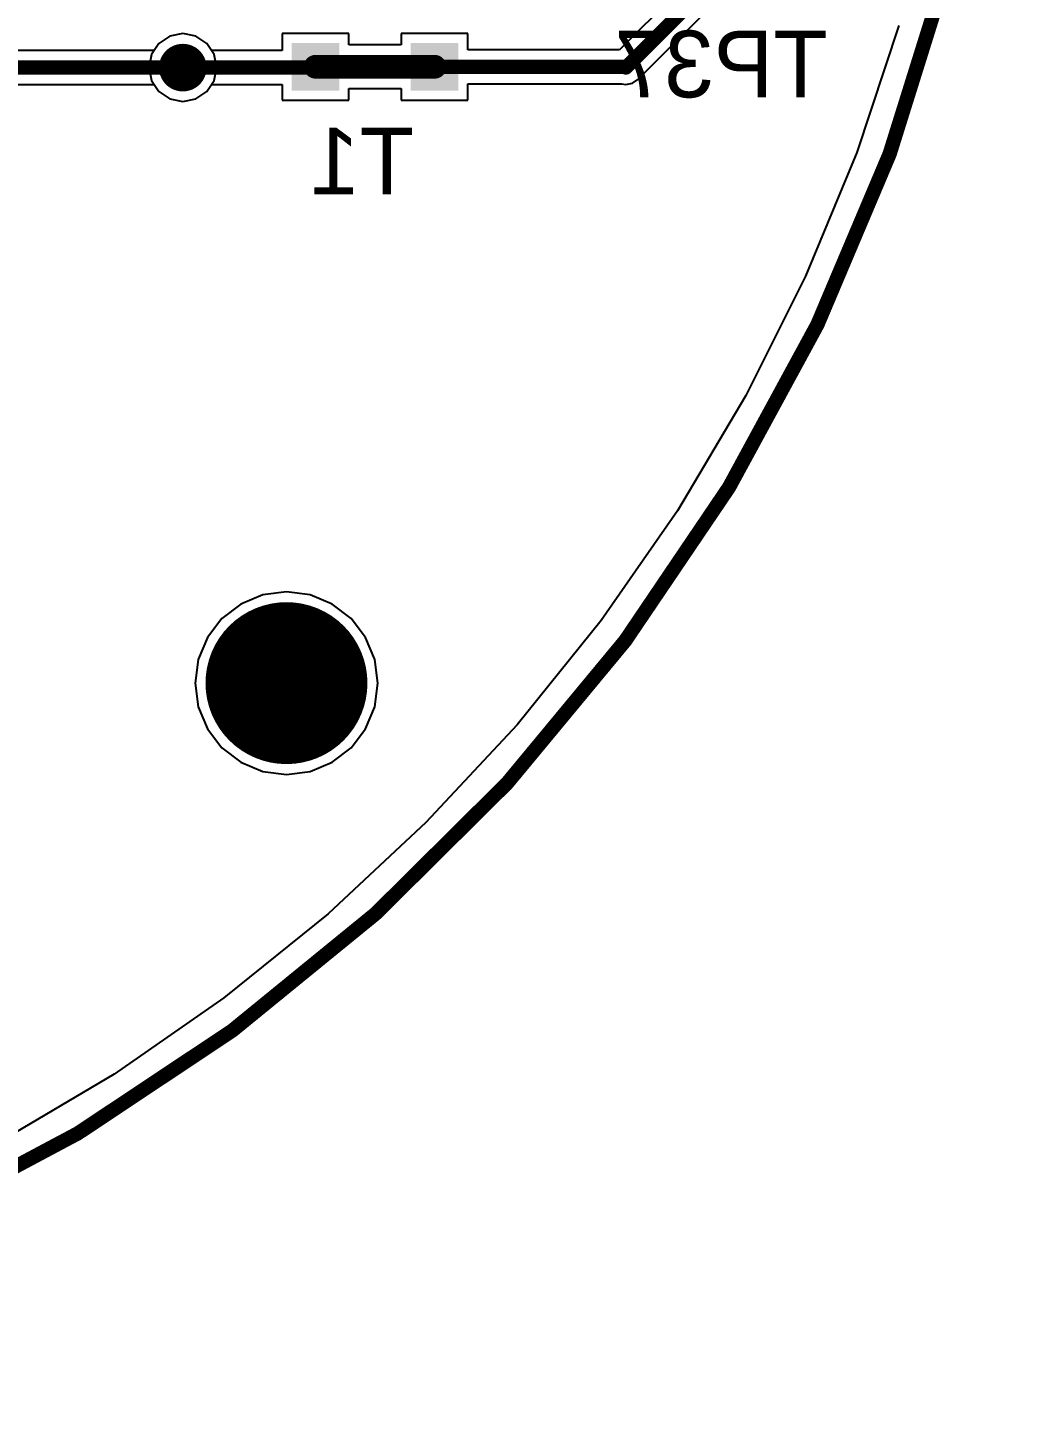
# Model space of a CAD drawing. Header units: millimetres. Extents: x 80 to 238, y 80 to 227.
# Drawn here: x 109.73 to 120.08, y 79.95 to 94.44 of the extents above; entities that cross this region are included whole.
import ezdxf

# ---------------------------------------------------------------- set-up
doc = ezdxf.new("R2010")
doc.units = ezdxf.units.MM
for name, color, linetype in [('BottomLayer', 5, 'Continuous'), ('BottomOverlay', 54, 'Continuous'), ('BottomSolder', 6, 'Continuous'), ('DrillDrawing', 1, 'Continuous'), ('DrillGuide', 244, 'Continuous'), ('KeepOutLayer', 6, 'Continuous'), ('Mechanical1', 6, 'Continuous'), ('MidLayer1', 16, 'Continuous'), ('MidLayer2', 76, 'Continuous'), ('MultiLayer', 9, 'Continuous'), ('PadHoleLayer', 156, 'Continuous'), ('TopLayer', 1, 'Continuous'), ('TopSolder', 216, 'Continuous'), ('ViaHoleLayer', 16, 'Continuous')]:
    doc.layers.add(name, color=color, linetype=linetype)

msp = doc.modelspace()

# ---------------------------------------------------------------- linework, layer by layer
at = {"layer": 'BottomLayer'}
for p, q in [((116.672, 94.933), (115.942, 94.203)), ((116.134, 93.891), (116.976, 94.733)), ((118.874, 94.458), (118.431, 93.126)), ((111.221, 94.346), (111.105, 94.269)), ((111.357, 94.373), (111.221, 94.346)), ((111.494, 94.346), (111.357, 94.373)), ((111.61, 94.269), (111.494, 94.346)), ((113.1, 94.375), (112.4, 94.375)), ((112.4, 94.375), (112.4, 94.195)), ((113.1, 94.254), (113.1, 94.375)), ((114.35, 94.375), (113.65, 94.375)), ((113.65, 94.375), (113.65, 94.254)), ((114.35, 94.203), (114.35, 94.375)), ((111.028, 94.153), (111, 94.016)), ((111.105, 94.269), (111.028, 94.153)), ((111.659, 94.195), (111.61, 94.269)), ((112.4, 94.195), (111.659, 94.195)), ((113.65, 94.254), (113.1, 94.254)), ((115.942, 94.203), (114.35, 94.203)), ((111, 94.016), (111.028, 93.88)), ((111.028, 93.88), (111.105, 93.764)), ((116.076, 93.852), (116.134, 93.891)), ((111.105, 93.764), (111.221, 93.687)), ((111.494, 93.687), (111.61, 93.764)), ((111.61, 93.764), (111.659, 93.838)), ((111.659, 93.838), (112.4, 93.838)), ((112.4, 93.838), (112.4, 93.675)), ((113.1, 93.675), (113.1, 93.796)), ((113.1, 93.796), (113.65, 93.796)), ((113.65, 93.796), (113.65, 93.675)), ((114.35, 93.675), (114.35, 93.847)), ((114.35, 93.847), (115.966, 93.847)), ((115.966, 93.847), (116.008, 93.838)), ((116.008, 93.838), (116.076, 93.852)), ((111.221, 93.687), (111.357, 93.659)), ((111.357, 93.659), (111.494, 93.687)), ((112.4, 93.675), (113.1, 93.675)), ((113.65, 93.675), (114.35, 93.675)), ((118.431, 93.126), (117.893, 91.828)), ((117.893, 91.828), (117.265, 90.573)), ((117.265, 90.573), (116.548, 89.365)), ((116.548, 89.365), (115.747, 88.212)), ((112.445, 88.513), (112.197, 88.481)), ((112.693, 88.481), (112.445, 88.513)), ((111.966, 88.385), (111.767, 88.233)), ((112.197, 88.481), (111.966, 88.385)), ((112.924, 88.385), (112.693, 88.481)), ((113.123, 88.233), (112.924, 88.385)), ((111.767, 88.233), (111.615, 88.034)), ((113.275, 88.034), (113.123, 88.233)), ((115.747, 88.212), (114.866, 87.118)), ((111.615, 88.034), (111.519, 87.803)), ((113.371, 87.803), (113.275, 88.034)), ((111.519, 87.803), (111.487, 87.555)), ((113.403, 87.555), (113.371, 87.803)), ((111.487, 87.555), (111.519, 87.307)), ((113.371, 87.307), (113.403, 87.555)), ((111.519, 87.307), (111.615, 87.076)), ((113.275, 87.076), (113.371, 87.307)), ((111.615, 87.076), (111.767, 86.877)), ((113.123, 86.877), (113.275, 87.076)), ((114.866, 87.118), (113.909, 86.091)), ((111.767, 86.877), (111.966, 86.725)), ((112.924, 86.725), (113.123, 86.877)), ((111.966, 86.725), (112.197, 86.629)), ((112.197, 86.629), (112.445, 86.597)), ((112.445, 86.597), (112.693, 86.629)), ((112.693, 86.629), (112.924, 86.725)), ((113.909, 86.091), (112.882, 85.134)), ((112.882, 85.134), (111.788, 84.253)), ((111.788, 84.253), (110.635, 83.452)), ((110.635, 83.452), (109.427, 82.735))]:
    msp.add_line(p, q, dxfattribs=at)
for points, const_width in [([(116.008, 94.017), (116.85, 94.859)], 0.15), ([(112.75, 94.025), (114, 94.025)], 0.25), ([(111.357, 94.017), (112.75, 94.017)], 0.15), ([(114, 94.025), (116, 94.025)], 0.15), ([(116, 94.025), (116.008, 94.017)], 0.15)]:
    msp.add_lwpolyline(points, dxfattribs=dict(at, const_width=const_width))
for points, const_width in [([(111.232, 94.016, 1), (111.482, 94.016, 1)], 0.25), ([(112.688, 94.025, 1), (112.812, 94.025, 1)], 0.125), ([(113.938, 94.025, 1), (114.062, 94.025, 1)], 0.125), ([(111.32, 94.017, 1), (111.395, 94.017, 1)], 0.075), ([(112.713, 94.017, 1), (112.788, 94.017, 1)], 0.075), ([(113.963, 94.025, 1), (114.038, 94.025, 1)], 0.075), ([(115.962, 94.025, 1), (116.037, 94.025, 1)], 0.075), ([(115.962, 94.025, 1), (116.037, 94.025, 1)], 0.075), ([(115.97, 94.017, 1), (116.045, 94.017, 1)], 0.075), ([(115.97, 94.017, 1), (116.045, 94.017, 1)], 0.075), ([(112.145, 87.555, 1), (112.745, 87.555, 1)], 0.6)]:
    msp.add_lwpolyline(points, format="xyb", close=True, dxfattribs=dict(at, const_width=const_width))
for points in [[(113, 94.275), (112.5, 94.275), (113, 93.775), (112.5, 93.775)], [(114.25, 94.275), (113.75, 94.275), (114.25, 93.775), (113.75, 93.775)]]:
    msp.add_solid(points, dxfattribs=at)
at = {"layer": 'BottomSolder', "const_width": 0.67}
msp.add_lwpolyline([(112.11, 87.555, 1), (112.78, 87.555, 1)], format="xyb", close=True, dxfattribs=at)
at = {"layer": 'DrillDrawing', "const_width": 0.15}
msp.add_lwpolyline([(83.225, 110.891, -1.632083), (101.044, 80.027)], format="xyb", dxfattribs=at)
at = {"layer": 'DrillDrawing', "const_width": 0.1}
msp.add_lwpolyline([(111.307, 94.016, 1), (111.407, 94.016, 1)], format="xyb", close=True, dxfattribs=at)
at = {"layer": 'DrillGuide', "const_width": 0.1}
msp.add_lwpolyline([(111.307, 94.016, 1), (111.407, 94.016, 1)], format="xyb", close=True, dxfattribs=at)
at = {"layer": 'KeepOutLayer', "const_width": 0.15}
msp.add_lwpolyline([(83.225, 110.891, -1.632083), (101.044, 80.027)], format="xyb", dxfattribs=at)
at = {"layer": 'Mechanical1', "const_width": 0.15}
msp.add_lwpolyline([(83.225, 110.891, -1.632083), (101.044, 80.027)], format="xyb", dxfattribs=at)
at = {"layer": 'MidLayer1'}
for p, q in [((118.874, 94.458), (118.431, 93.126)), ((111.221, 94.346), (111.105, 94.269)), ((111.357, 94.373), (111.221, 94.346)), ((111.494, 94.346), (111.357, 94.373)), ((111.61, 94.269), (111.494, 94.346)), ((111.028, 94.153), (111, 94.016)), ((111.105, 94.269), (111.028, 94.153)), ((111.687, 94.153), (111.61, 94.269)), ((111.714, 94.016), (111.687, 94.153)), ((111, 94.016), (111.028, 93.88)), ((111.687, 93.88), (111.714, 94.016)), ((111.028, 93.88), (111.105, 93.764)), ((111.61, 93.764), (111.687, 93.88)), ((111.105, 93.764), (111.221, 93.687)), ((111.494, 93.687), (111.61, 93.764)), ((111.221, 93.687), (111.357, 93.659)), ((111.357, 93.659), (111.494, 93.687)), ((118.431, 93.126), (117.893, 91.828)), ((117.893, 91.828), (117.265, 90.573)), ((117.265, 90.573), (116.548, 89.365)), ((116.548, 89.365), (115.747, 88.212)), ((112.445, 88.513), (112.197, 88.481)), ((112.693, 88.481), (112.445, 88.513)), ((111.966, 88.385), (111.767, 88.233)), ((112.197, 88.481), (111.966, 88.385)), ((112.924, 88.385), (112.693, 88.481)), ((113.123, 88.233), (112.924, 88.385)), ((111.767, 88.233), (111.615, 88.034)), ((113.275, 88.034), (113.123, 88.233)), ((115.747, 88.212), (114.866, 87.118)), ((111.615, 88.034), (111.519, 87.803)), ((113.371, 87.803), (113.275, 88.034)), ((111.519, 87.803), (111.487, 87.555)), ((113.403, 87.555), (113.371, 87.803)), ((111.487, 87.555), (111.519, 87.307)), ((113.371, 87.307), (113.403, 87.555)), ((111.519, 87.307), (111.615, 87.076)), ((113.275, 87.076), (113.371, 87.307)), ((111.615, 87.076), (111.767, 86.877)), ((113.123, 86.877), (113.275, 87.076)), ((114.866, 87.118), (113.909, 86.091)), ((111.767, 86.877), (111.966, 86.725)), ((112.924, 86.725), (113.123, 86.877)), ((111.966, 86.725), (112.197, 86.629)), ((112.197, 86.629), (112.445, 86.597)), ((112.445, 86.597), (112.693, 86.629)), ((112.693, 86.629), (112.924, 86.725)), ((113.909, 86.091), (112.882, 85.134)), ((112.882, 85.134), (111.788, 84.253)), ((111.788, 84.253), (110.635, 83.452)), ((110.635, 83.452), (109.427, 82.735))]:
    msp.add_line(p, q, dxfattribs=at)
for points, const_width in [([(111.232, 94.016, 1), (111.482, 94.016, 1)], 0.25), ([(112.145, 87.555, 1), (112.745, 87.555, 1)], 0.6)]:
    msp.add_lwpolyline(points, format="xyb", close=True, dxfattribs=dict(at, const_width=const_width))
at = {"layer": 'MidLayer2'}
for p, q in [((118.874, 94.458), (118.431, 93.126)), ((111.221, 94.346), (111.105, 94.269)), ((111.357, 94.373), (111.221, 94.346)), ((111.494, 94.346), (111.357, 94.373)), ((111.61, 94.269), (111.494, 94.346)), ((111.028, 94.153), (111, 94.016)), ((111.105, 94.269), (111.028, 94.153)), ((111.687, 94.153), (111.61, 94.269)), ((111.714, 94.016), (111.687, 94.153)), ((111, 94.016), (111.028, 93.88)), ((111.687, 93.88), (111.714, 94.016)), ((111.028, 93.88), (111.105, 93.764)), ((111.61, 93.764), (111.687, 93.88)), ((111.105, 93.764), (111.221, 93.687)), ((111.494, 93.687), (111.61, 93.764)), ((111.221, 93.687), (111.357, 93.659)), ((111.357, 93.659), (111.494, 93.687)), ((118.431, 93.126), (117.893, 91.828)), ((117.893, 91.828), (117.265, 90.573)), ((117.265, 90.573), (116.548, 89.365)), ((116.548, 89.365), (115.747, 88.212)), ((112.445, 88.513), (112.197, 88.481)), ((112.693, 88.481), (112.445, 88.513)), ((111.966, 88.385), (111.767, 88.233)), ((112.197, 88.481), (111.966, 88.385)), ((112.924, 88.385), (112.693, 88.481)), ((113.123, 88.233), (112.924, 88.385)), ((111.767, 88.233), (111.615, 88.034)), ((113.275, 88.034), (113.123, 88.233)), ((115.747, 88.212), (114.866, 87.118)), ((111.615, 88.034), (111.519, 87.803)), ((113.371, 87.803), (113.275, 88.034)), ((111.519, 87.803), (111.487, 87.555)), ((113.403, 87.555), (113.371, 87.803)), ((111.487, 87.555), (111.519, 87.307)), ((113.371, 87.307), (113.403, 87.555)), ((111.519, 87.307), (111.615, 87.076)), ((113.275, 87.076), (113.371, 87.307)), ((111.615, 87.076), (111.767, 86.877)), ((113.123, 86.877), (113.275, 87.076)), ((114.866, 87.118), (113.909, 86.091)), ((111.767, 86.877), (111.966, 86.725)), ((112.924, 86.725), (113.123, 86.877)), ((111.966, 86.725), (112.197, 86.629)), ((112.197, 86.629), (112.445, 86.597)), ((112.445, 86.597), (112.693, 86.629)), ((112.693, 86.629), (112.924, 86.725)), ((113.909, 86.091), (112.882, 85.134)), ((112.882, 85.134), (111.788, 84.253)), ((111.788, 84.253), (110.635, 83.452)), ((110.635, 83.452), (109.427, 82.735))]:
    msp.add_line(p, q, dxfattribs=at)
for points, const_width in [([(111.232, 94.016, 1), (111.482, 94.016, 1)], 0.25), ([(112.145, 87.555, 1), (112.745, 87.555, 1)], 0.6)]:
    msp.add_lwpolyline(points, format="xyb", close=True, dxfattribs=dict(at, const_width=const_width))
at = {"layer": 'MultiLayer'}
for points, const_width in [([(111.232, 94.016, 1), (111.482, 94.016, 1)], 0.25), ([(112.145, 87.555, 1), (112.745, 87.555, 1)], 0.6)]:
    msp.add_lwpolyline(points, format="xyb", close=True, dxfattribs=dict(at, const_width=const_width))
at = {"layer": 'PadHoleLayer', "const_width": 0.85}
msp.add_lwpolyline([(112.02, 87.555, 1), (112.87, 87.555, 1)], format="xyb", close=True, dxfattribs=at)
at = {"layer": 'TopLayer'}
for p, q in [((118.874, 94.458), (118.431, 93.126)), ((111.221, 94.346), (111.105, 94.269)), ((111.357, 94.373), (111.221, 94.346)), ((111.494, 94.346), (111.357, 94.373)), ((111.61, 94.269), (111.494, 94.346)), ((111.056, 94.195), (101.244, 94.195)), ((111.105, 94.269), (111.056, 94.195)), ((111.687, 94.153), (111.61, 94.269)), ((111.714, 94.016), (111.687, 94.153)), ((111.687, 93.88), (111.714, 94.016)), ((111.61, 93.764), (111.687, 93.88)), ((101.318, 93.838), (111.056, 93.838)), ((111.056, 93.838), (111.105, 93.764)), ((111.105, 93.764), (111.221, 93.687)), ((111.494, 93.687), (111.61, 93.764)), ((111.221, 93.687), (111.357, 93.659)), ((111.357, 93.659), (111.494, 93.687)), ((118.431, 93.126), (117.893, 91.828)), ((117.893, 91.828), (117.265, 90.573)), ((117.265, 90.573), (116.548, 89.365)), ((116.548, 89.365), (115.747, 88.212)), ((112.445, 88.513), (112.197, 88.481)), ((112.693, 88.481), (112.445, 88.513)), ((111.966, 88.385), (111.767, 88.233)), ((112.197, 88.481), (111.966, 88.385)), ((112.924, 88.385), (112.693, 88.481)), ((113.123, 88.233), (112.924, 88.385)), ((111.767, 88.233), (111.615, 88.034)), ((113.275, 88.034), (113.123, 88.233)), ((115.747, 88.212), (114.866, 87.118)), ((111.615, 88.034), (111.519, 87.803)), ((113.371, 87.803), (113.275, 88.034)), ((111.519, 87.803), (111.487, 87.555)), ((113.403, 87.555), (113.371, 87.803)), ((111.487, 87.555), (111.519, 87.307)), ((113.371, 87.307), (113.403, 87.555)), ((111.519, 87.307), (111.615, 87.076)), ((113.275, 87.076), (113.371, 87.307)), ((111.615, 87.076), (111.767, 86.877)), ((113.123, 86.877), (113.275, 87.076)), ((114.866, 87.118), (113.909, 86.091)), ((111.767, 86.877), (111.966, 86.725)), ((112.924, 86.725), (113.123, 86.877)), ((111.966, 86.725), (112.197, 86.629)), ((112.197, 86.629), (112.445, 86.597)), ((112.445, 86.597), (112.693, 86.629)), ((112.693, 86.629), (112.924, 86.725)), ((113.909, 86.091), (112.882, 85.134)), ((112.882, 85.134), (111.788, 84.253)), ((111.788, 84.253), (110.635, 83.452)), ((110.635, 83.452), (109.427, 82.735))]:
    msp.add_line(p, q, dxfattribs=at)
for points, const_width in [([(111.232, 94.016, 1), (111.482, 94.016, 1)], 0.25), ([(111.32, 94.016, 1), (111.395, 94.016, 1)], 0.075), ([(112.145, 87.555, 1), (112.745, 87.555, 1)], 0.6)]:
    msp.add_lwpolyline(points, format="xyb", close=True, dxfattribs=dict(at, const_width=const_width))
at = {"layer": 'TopLayer', "const_width": 0.15}
msp.add_lwpolyline([(101.244, 94.016), (111.357, 94.016)], dxfattribs=at)
at = {"layer": 'TopSolder', "const_width": 0.67}
msp.add_lwpolyline([(112.11, 87.555, 1), (112.78, 87.555, 1)], format="xyb", close=True, dxfattribs=at)
at = {"layer": 'ViaHoleLayer', "const_width": 0.1}
msp.add_lwpolyline([(111.307, 94.016, 1), (111.407, 94.016, 1)], format="xyb", close=True, dxfattribs=at)

# ---------------------------------------------------------------- texts
at = {"layer": 'BottomOverlay', "text_generation_flag": 2}
for s, p in [('TP37', (118.127, 93.704)), ('T1', (113.785, 92.685))]:
    msp.add_text(s, height=0.7, rotation=360, dxfattribs=at).set_placement(p)

doc.saveas('drawing.dxf')
